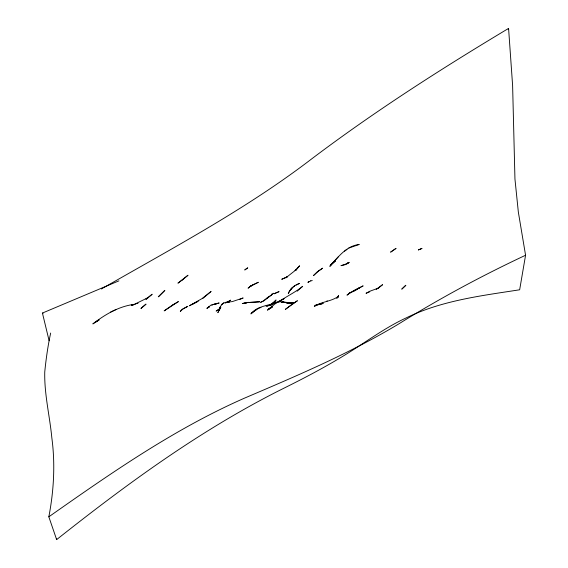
<?xml version="1.0" encoding="UTF-8"?>
<svg xmlns="http://www.w3.org/2000/svg" width="568" height="568" viewBox="0 0 568 568"><rect width="100%" height="100%" fill="white"/><g stroke="black" fill="none" stroke-linecap="round" stroke-linejoin="round"><path stroke-width="0.85" d="M103.781 287.614C174.333 247.123 246.491 208.775 311.285 159.189C374.298 111.569 440.889 68.998 508.58 28.4L512.613 85.512L514.949 179.012L518.335 212.049L525.57 255.245L519.656 289.786C481.075 295.765 441.386 300.55 405.907 318.037C389.925 325.443 375.299 335.361 360.602 344.989C336.646 360.957 311.257 374.61 285.498 387.411C203.053 428.18 128.496 482.651 56.637 539.6L56.686 538.968M56.637 539.6L48.834 516.816C53.832 490.787 55.366 464.07 51.823 437.75C49.728 415.811 44.233 394.1 44.751 371.969C46.051 358.919 47.882 345.884 50.658 333.054M338.123 297.142L338.563 295.36L337.484 297.618L338.294 296.411C331.542 301.459 321.673 301.587 314.296 306.28L320.373 303.937L323.05 303.184L319.365 304.327L323.114 303.539M508.246 29.55L508.58 28.4M336.739 298.562L337.953 297.064M239.44 299.584L243.147 297.966L232.355 301.58L227.519 302.169L229.33 302.041C223.955 301.274 219.752 305.378 218.971 310.519L220.405 306.848L217.835 312.698L220.888 307.111M221.577 304.725L222.734 303.575L221.733 304.483M296.077 270.169L299.577 265.774L295.041 270.517L296.347 269.587L285.832 277.823L287.678 276.566M329.852 266.541L331.137 264.986M335.631 259.846L330.036 265.909C338.407 257.034 346.104 245.944 359.239 244.467L348.873 248.01M338.194 256.956L330.69 264.965L335.134 261.06M291.526 288.629L290.404 289.829L292.648 287.429M220.1 308.346L218.19 310.298L219.944 308.601M297.142 291.206L302.687 286.308C295.431 292.279 286.726 296.198 279.065 301.679L284.064 298.64L274.536 303.482L280.535 301.026M309.425 281.558L308.034 282.289L308.452 281.906M270.971 304.846L272.967 303.035L271.121 304.59M331.499 264.262L335.532 260.691L330.69 264.965M158.699 296.51L164.869 290.369L158.294 296.858M146.445 299.109L152.174 294.238L145.862 299.18L148.035 297.646L133.139 304.945L136.036 303.816M220.015 308.474L216.145 311.058L220.277 308.637M202.925 298.392L211.097 291.434L201.86 298.697L189.357 305.797L197.423 301.629M267.145 297.916L262.941 301.217L260.513 302.361L263.928 300.791L272.413 294.316L267.145 297.916L269.289 296.333M182.229 279.996L188.015 275.239L177.94 283.155L183.081 279.357M228.648 301.714L230.622 300.145L225.375 303.113M271.035 304.704L276.084 300.003C273.35 302.779 270.325 306.209 266.051 306.031M251.603 313.06L256.75 309.276L250.886 313.905C257.141 305.982 267.322 306.024 275.842 302.574L271.724 304.604M344.584 251.177L347.034 249.366M48.834 516.816C111.221 472.974 174.326 428.961 244.439 398.168C297.029 375.718 349.838 353.381 398.942 323.803C439.738 298.42 482.062 275.643 525.57 255.245M271.618 304.86L276.055 301.92L271.042 304.938M376.186 289.453L382.598 284.667L377.613 288.714L378.458 288.061L369.775 291.263L366.026 293.308L369.782 291.774M101.502 288.984L102.077 288.643M102.645 288.296L103.213 287.955M208.981 307.089L206.83 308.381L211.246 304.909L219.156 302.971L213.802 304.476L216.983 303.525L215.045 304.2M132.017 305.186L133.196 304.562L131.386 305.172L134.027 304.37C118.598 306.415 104.981 314.573 92.854 323.895L99.116 319.883L94.565 322.631L98.733 320.281M269.452 305.428L272.612 303.468L269.921 305.172L266.683 306.031L271.93 304.363L268.948 305.619L270.95 305.051M209.088 306.976L207.703 307.778L209.024 307.018M355.461 290.411L359.359 287.869L353.239 291.128L363.137 285.874L351.265 291.995L346.977 295.154L349.916 292.847L349 293.386L354.879 290.745M271.483 294.309L273.414 293.223M255.898 309.908L258.497 308.452M308.034 282.289L309.532 281.451M271.887 307.359L268.202 309.361L272.69 306.5L267.464 310.171L275.927 303.163L278.462 301.949L281.607 301.679L289.254 303.269L293.329 302.474L288.75 303.22L292.087 303C284.66 303.071 297.582 304.306 285.64 302.552L289.403 303.248L282.644 302.07L286.464 302.368L281.749 302.403M192.729 304.164L198.353 301.118M294.309 286.073L294.778 285.825L292.25 287.784L290.113 290.362L288.288 293.429C290.34 288.509 294.508 285.051 299.549 283.404L296.198 285.072M211.85 305.371L212.318 305.123M271.994 307.245L268.579 308.964L270.865 307.877M110.561 312.102L116.39 309.368M286.62 277.092L281.721 279.3L287.131 276.9M118.911 280.855L42.43 313.053L49.118 340.75M310.824 280.826L310.284 281.032L312.279 280.556M258.142 308.481L261.003 307.43M326.77 301.09L327.282 300.912M282.268 302.233L283.588 301.828L282.14 302.268M136.71 303.631L138.038 303.234M314.935 305.307L320.92 303.802M282.062 302.403L283.439 302.084L281.884 302.361M320.373 303.937L322.113 303.688M42.43 313.053L43.054 313.621M182.214 309.439L180.297 311.378L183.052 308.779L187.795 306.322L182.214 309.439M317.356 271.76L313.486 275.586L318.265 271.22L322.631 268.174L317.356 271.76M405.786 285.313L401.867 289.048L405.786 285.313M145.933 304.178L141.041 308.367L145.933 304.178M291.682 304.554L285.313 309.411L297.426 300.721L291.682 304.554M251.106 285.782L248.166 288.097L251.106 285.782M348.468 262.615L345.081 264.716L340.956 265.675L346.977 263.729L349.242 262.338L346.743 263.857L348.468 262.615M246.888 268.416L244.73 269.977L247.754 267.812L246.888 268.416M172.892 304.782L164.159 310.873L178.416 301.58L172.892 304.782M395.953 248.436L390.706 252.071L395.953 248.436M252.483 284.973L250.275 286.45L258.334 282.275L252.483 284.973M223.65 303.035L222.535 303.752L223.65 303.035M278.938 291.675L273.975 293.784L278.938 291.675M421.896 248.45L418.417 249.92L421.896 248.45M246.761 302.595L244.155 303.461L248.486 302.339L242.302 303.532L247.314 302.481L246.761 302.595L259.519 301.807L246.761 302.595"/></g></svg>
